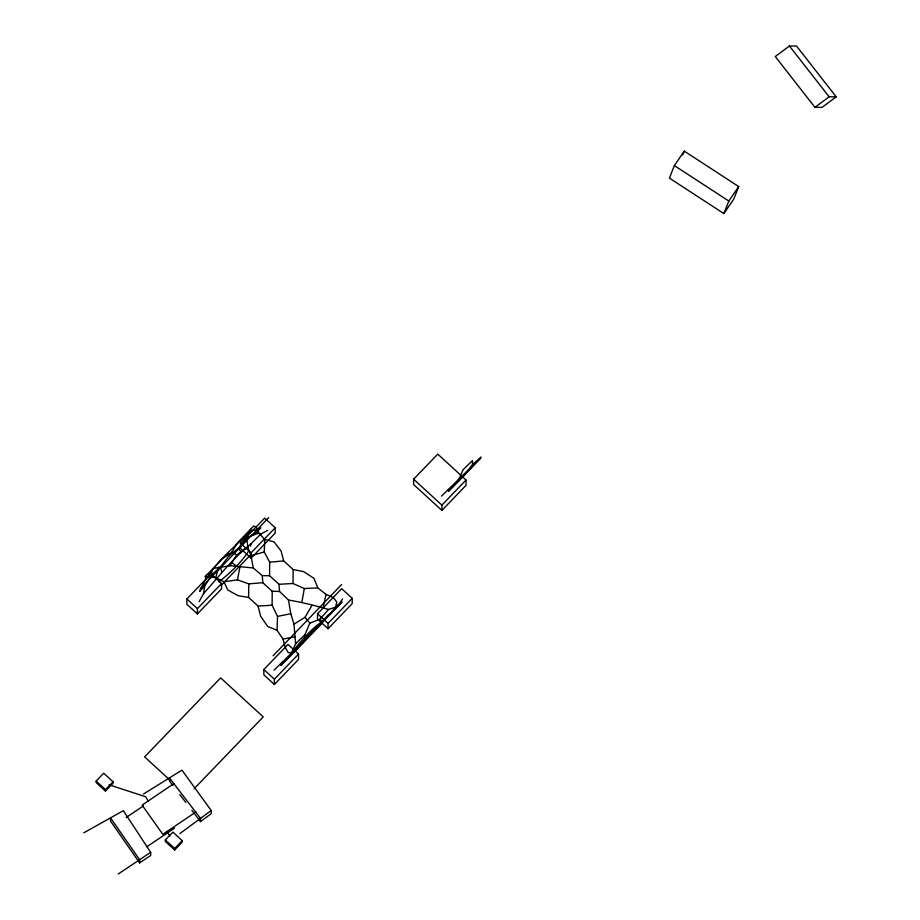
<?xml version="1.0" encoding="UTF-8"?>
<svg xmlns="http://www.w3.org/2000/svg" width="920" height="920" viewBox="0 0 920 920"><rect width="100%" height="100%" fill="white"/><g stroke="black" fill="none" stroke-linecap="round" stroke-linejoin="round"><path stroke-width="1.38" d="M213.21 568.468L222.053 558.98L231.966 552.08L236.831 543.628L253.655 526.056L256.461 527.321L258.75 532.967L264.718 539.419L274.045 541.88L281.129 551.08L283.705 560.912L293.181 569.56L303.589 571.607L313.996 578.37L317.814 587.903L326.002 594.377L333.35 597.563L336.743 601.967L335.604 607.108L328.566 609.477L319.723 619.321L309.822 623.162L304.945 634.685L295.63 643.735L291.341 653.108L288.132 652.51L285.315 647.507L283.026 639.067L277.058 630.292L277.518 616.388L272.113 605.21L272.216 591.272L262.798 582.693L262.257 575.667L253.287 567.962L229.977 565.719L213.21 568.468L205.033 576.587L215.786 577.645L223.962 581.797L237.475 579.841L248.768 583.878L262.798 582.693M328.566 609.477C315.457 605.647 302.059 602.312 288.489 600.035L279.53 591.468L278.978 584.28L269.56 575.702L269.675 562.178L264.258 552L264.718 539.419M277.058 630.292L267.731 626.497L260.659 616.273L258.071 606.073L248.595 597.413L248.768 583.878M317.814 587.903L304.301 588.535L293.008 583.498L293.181 569.56M199.214 601.588L203.481 593.676L204.7 586.132L211.002 575.517L220.57 566.789L228.873 556.048L238.326 548.332L247.238 537.878L255.863 532.967L260.923 527.861L255.15 530.139L251.321 530.644C232.323 549.067 209.852 566.352 199.72 591.433L204.7 586.132M301.898 602.209L304.301 588.535M237.475 579.841L239.89 567.226M205.562 578.197L206.172 575.322M323.219 607.315L326.002 594.377M211.002 575.517L212.198 570.549M250.493 546.192L251.125 543.662L261.015 533.899L267.755 530.357M215.786 577.645L218.558 567.203M294.549 651.751C308.384 633.202 326.473 618.803 342.056 601.864L280.853 665.47L290.455 655.719L291.341 653.108M457.953 481.654L463.116 469.66L472.431 460.621L472.454 464.669L462.035 477.687L448.35 491.406L464.864 474.225M312.915 632.741L313.536 631.097M674.371 165.589L669.426 178.123L723.879 213.578L733.757 199.111L738.702 186.576L684.261 151.121L674.371 165.589L728.812 201.043L723.879 213.578M682.778 154.882L684.261 151.121M337.077 607.062L342.573 598.931M294.216 649.566C302.933 638.422 313.007 627.348 325.024 619.494M248.733 550.919C241.052 562.902 229.988 573.172 218.753 581.957M295.63 643.735L293.963 624.151L305.037 617.308L311.811 605.59M327.474 616.549L338.296 604.359M229.977 565.719L236.739 554.933L247.825 547.17L246.157 534.221M728.812 201.043L738.702 186.576M251.125 543.662C232.99 558.06 218.902 576.553 203.481 593.676M274.033 670.151L300.748 644.115L328.739 614.433M290.455 655.719L297.378 648.301M462.035 477.687L480.401 458.666L481.022 457.033L472.454 464.669M186.863 598.966L211.013 573.873L221.559 583.533L221.559 588.834L197.409 613.928L186.863 604.279L186.863 598.966L197.409 608.626L197.409 613.928M240.522 543.202L264.673 518.109L275.218 527.769L275.218 533.071L251.068 558.164L240.522 548.515L240.522 543.202L251.068 552.862L251.068 558.164M200.157 588.88L268.674 517.672M197.409 608.626L221.559 583.533M251.068 552.862L275.218 527.769M221.007 585.545L249.803 555.622M96.163 781.068L103.718 773.214L113.045 781.758L113.045 783.254L105.489 791.108L96.163 782.563L96.163 781.068L105.489 789.613L105.489 791.108M105.489 789.613L113.045 781.758M413.632 479.216L437.77 454.123L466.037 480.022L466.037 485.334L441.887 510.428L413.632 484.529L413.632 479.216L441.887 505.126L441.887 510.428M273.113 655.753L341.63 584.545M263.856 669.53L288.006 644.437L298.551 654.085L298.551 659.398L274.401 684.491L263.856 674.831L263.856 669.53L274.401 679.19L274.401 684.491M317.515 613.766L341.665 588.673L352.21 598.322L352.21 603.635L328.06 628.728L317.515 619.068L317.515 613.766L328.06 623.426L328.06 628.728M294.964 651.383L322.77 622.483M274.401 679.19L298.551 654.085M328.06 623.426L352.21 598.322M441.887 505.126L466.037 480.022M194.12 788.739L263.235 716.91L220.65 677.879L144.624 756.895L170.591 780.689M165.335 839.96L172.902 832.106L182.217 840.65L182.217 842.145L174.662 849.999L165.335 841.455L165.335 839.96L174.662 848.505L174.662 849.999M174.662 848.505L182.217 840.65M441.519 496.087L468.234 470.039L470.948 468.349M448.258 490.084L453.41 486.162M280.761 664.148L285.913 660.226M789.44 46L775.272 56.534L814.947 107.341L822.031 107.376L836.199 96.841L796.524 46.034L789.44 46L829.115 96.807L836.199 96.841M814.947 107.341L829.115 96.807M179.826 833.623L211.197 810.52L181.953 770.132L143.474 794.029M191.877 810.324L200.502 821.571L211.197 813.694L211.197 810.52M174.064 783.518L142.105 805.103L162.828 834.336L195.971 811.957M126.109 817.569L143.439 805.874M146.832 846.803L174.57 828.081M118.243 874L150.673 852.334L123.36 810.669L83.8 832.818M139.61 862.891L139.61 859.717L110.515 817.857L110.515 821.031L139.61 862.891L150.673 855.508L150.673 852.334M300.748 644.115L303.45 642.413M329.578 614.824L330.774 614.1M305.509 636.651L310.12 634.121M246.974 537.671L258.75 532.967M253.287 567.962L250.976 555.714L264.258 552M277.518 616.388L290.8 613.72L293.963 624.151M283.026 639.067L294.814 636.858M269.675 562.178L283.705 560.912M258.071 606.073L272.113 605.21M278.978 584.28L293.008 583.498M320.114 623.99L321.218 623.956M262.257 575.667L269.56 575.702M272.216 591.272L279.53 591.468M248.595 597.413L238.188 595.734L227.78 590.007L223.962 581.797M255.863 532.967L261.015 533.899M458.148 479.941L459.413 480.228M290.651 654.016L291.927 654.293M244.409 537.084L247.238 537.878M109.146 784.829L145.601 796.743L148.534 801.504M231.966 552.08L236.739 554.933M231.667 562.58L236.302 565.869M319.723 619.321L321.931 621.081M305.037 617.308L309.822 623.162M172.914 785.565L169.464 781.068L169.464 777.894L200.502 818.397L200.502 821.571M179.814 794.569L185.84 802.447M238.326 548.332L241.04 551.873M250.435 529.322L251.321 530.644M166.888 831.289L169.82 836.05M335.604 607.108L336.225 608.154M247.825 547.17L250.976 555.714M228.24 553.242L228.873 556.048M220.57 566.789L221.662 571.987M288.489 600.035L290.8 613.72M304.945 634.685L304.957 638.733"/></g></svg>
